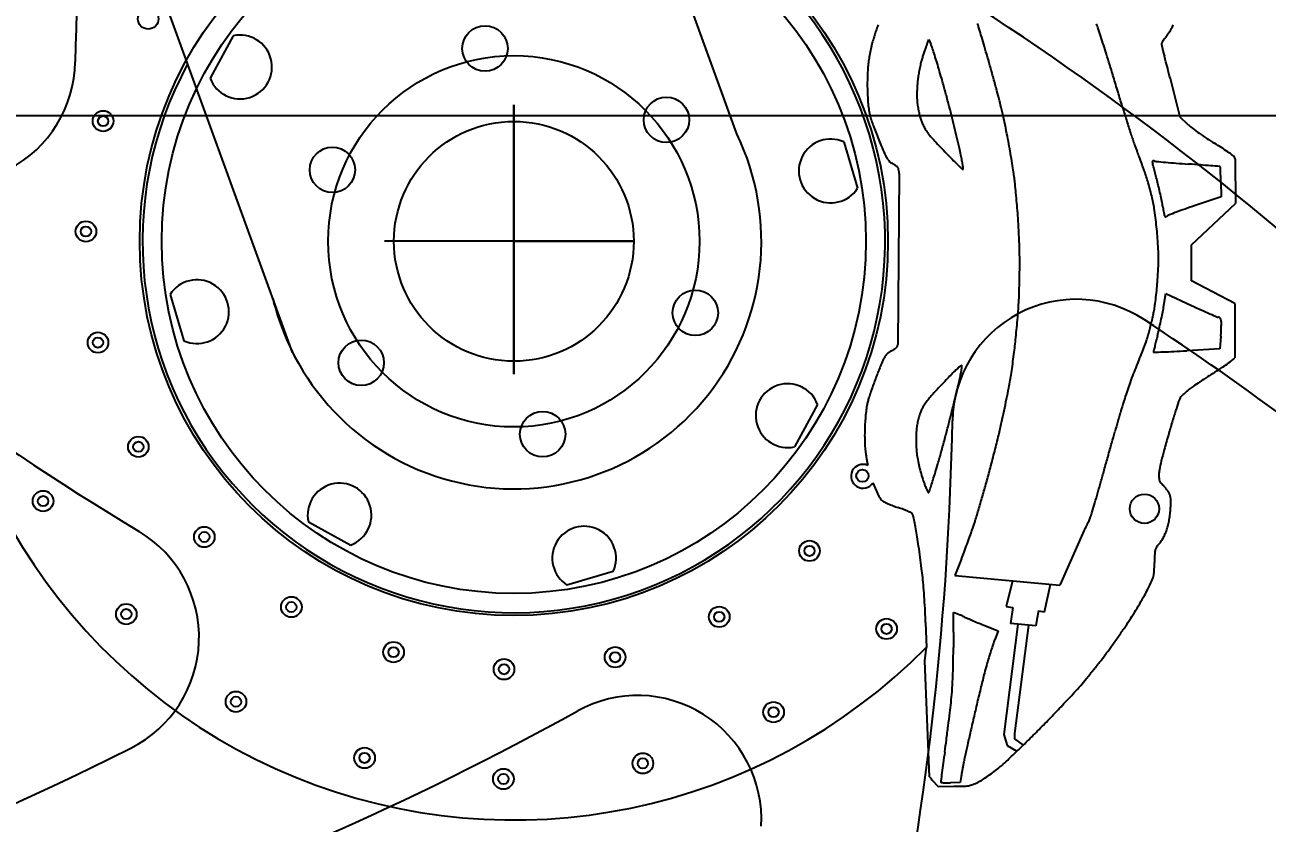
# Model space of a CAD drawing. Header units: metres. Extents: x 26.3 to 44.2, y 14.4 to 19.6.
# Drawn here: x 28.8725 to 29.0549, y 15.1187 to 15.2359 of the extents above; entities that cross this region are included whole.
import ezdxf

# ---------------------------------------------------------------- set-up
doc = ezdxf.new("R2010")
doc.units = ezdxf.units.M
doc.header["$MEASUREMENT"] = 0
for name, color, linetype in [('Brakes', 11, 'Continuous'), ('Nuts and Bolts', 30, 'Continuous'), ('Rims', 10, 'Continuous'), ('Spokes', 50, 'Continuous'), ('Tyres', 190, 'Continuous')]:
    doc.layers.add(name, color=color, linetype=linetype)
doc.layers.add('Dimensions', color=7, linetype='Continuous', plot=False)
doc.styles.get("Standard").update_dxf_attribs({"font": 'arial.ttf'})
doc.dimstyles.new('Annotative', dxfattribs={"dimscale": 0, "dimtxt": 0.18, "dimasz": 0.18, "dimexe": 0.18, "dimexo": 0.0625, "dimgap": 0.09, "dimtad": 0, "dimtih": 1, "dimtoh": 1, "dimdec": 4, "dimzin": 0, "dimdsep": 46, "dimtxsty": 'Standard', "dimcen": 0.09, "dimadec": 0, "dimazin": 0, "dimtfac": 1, "dimtdec": 4, "dimtofl": 0, "dimtmove": 0, "dimatfit": 3, "dimfxl": 1, "dimtolj": 1, "dimtzin": 0, "dimarcsym": 0})

# ---------------------------------------------------------------- blocks, each defined once
blk = doc.blocks.new('*D65')
at = {"layer": 'Defpoints', "color": 0, "transparency": 16777216}
for p in [(28.43365521267326, 15.52255587762719), (28.43365521267325, 15.22255504397306), (29.54945632084941, 15.22255504397306)]:
    blk.add_point(p, dxfattribs=at)
at = {"layer": 'Dimensions', "color": 0, "lineweight": -2, "transparency": 16777216}
for p, q in [((28.44928021267326, 15.52255587762719), (29.59445632084941, 15.52255587762719)), ((29.54945632084941, 15.47755587762719), (29.54945632084941, 15.418046593133)), ((29.54945632084941, 15.26755504397306), (29.54945632084941, 15.32706432846725)), ((28.44928021267325, 15.22255504397306), (29.59445632084941, 15.22255504397306))]:
    blk.add_line(p, q, dxfattribs=at)
at = {"layer": 'Dimensions', "color": 0, "transparency": 16777216}
for points in [[(29.54195632084941, 15.47755587762719), (29.55695632084941, 15.47755587762719), (29.54945632084941, 15.52255587762719)], [(29.54195632084941, 15.26755504397306), (29.55695632084941, 15.26755504397306), (29.54945632084941, 15.22255504397306)]]:
    blk.add_solid(points, dxfattribs=at)
at = {"layer": 'Dimensions', "color": 0, "transparency": 16777216, "insert": (29.54945632084941, 15.37255546080011), "char_height": 0.045, "attachment_point": 5}
blk.add_mtext('\\A1;0.3000', dxfattribs=at)
blk = doc.blocks.new('*D68')
at = {"layer": 'Defpoints', "color": 0, "transparency": 16777216}
for p in [(28.94188186976615, 15.28646947260939), (28.94188186976615, 15.11653635576393), (29.44294673501645, 15.11653635576393)]:
    blk.add_point(p, dxfattribs=at)
at = {"layer": 'Dimensions', "color": 0, "lineweight": -2, "transparency": 16777216}
for p, q in [((28.95750686976615, 15.28646947260939), (29.48794673501645, 15.28646947260939)), ((29.44294673501645, 15.24146947260939), (29.44294673501645, 15.16153635576393)), ((28.95750686976615, 15.11653635576393), (29.48794673501645, 15.11653635576393)), ((29.44294673501645, 15.11653635576393), (29.44294673501645, 15.07153635576393)), ((29.44294673501645, 15.07153635576393), (29.39794673501645, 15.07153635576393))]:
    blk.add_line(p, q, dxfattribs=at)
at = {"layer": 'Dimensions', "color": 0, "transparency": 16777216}
for points in [[(29.43544673501645, 15.24146947260939), (29.45044673501645, 15.24146947260939), (29.44294673501645, 15.28646947260939)], [(29.43544673501645, 15.16153635576393), (29.45044673501645, 15.16153635576393), (29.44294673501645, 15.11653635576393)]]:
    blk.add_solid(points, dxfattribs=at)
at = {"layer": 'Dimensions', "color": 0, "transparency": 16777216, "insert": (29.2819934608009, 15.07153635576392), "char_height": 0.045, "attachment_point": 5}
blk.add_mtext('\\A1;0.1699', dxfattribs=at)

msp = doc.modelspace()

# ---------------------------------------------------------------- linework, layer by layer
at = {"layer": 'Brakes'}
for p, q in [((28.97704545968496, 15.21986831798415), (28.95890698974487, 15.269703354568)), ((28.91182209389881, 15.18776583719923), (28.89343527502156, 15.23828320688008)), ((29.00494841627508, 15.23295102741739), (29.00526131508308, 15.23369990221939)), ((29.00526131508308, 15.23369990221939), (29.00554873755008, 15.23301972317339)), ((29.04216061367308, 15.22231672600439), (29.04120003923508, 15.22605071620439)), ((28.94430159991362, 15.20408562446622), (28.94430159991362, 15.22411161457001)), ((29.04332233668108, 15.22121158430738), (29.04216061367308, 15.22231672600439)), ((29.04811663235508, 15.21281422735939), (29.04816227233608, 15.21062292055239)), ((29.04816227233608, 15.21062292055239), (29.04434308378808, 15.20934358173139)), ((28.94430159991362, 15.20408562446622), (28.96198089169258, 15.20408562446622)), ((29.03972037418608, 15.19442715736139), (29.04006366015708, 15.19640951031839)), ((29.04006366015708, 15.19640951031839), (29.04379847502208, 15.19467281461139)), ((28.91182209389881, 15.18776583719924), (28.90907938266932, 15.19510513562646)), ((29.04811547782408, 15.19018475770439), (29.04796574653608, 15.18831776260439)), ((29.04796574653608, 15.18831776260439), (29.04310142635008, 15.18802297390439)), ((28.99702914466494, 15.16863823831688), (28.99790091513608, 15.16663301058939)), ((29.00477076485008, 15.14811621962539), (29.00488418997108, 15.14446847776939)), ((29.01330755522708, 15.14773168414339), (29.01539968619508, 15.14688684388839)), ((29.01539968619508, 15.14688684388839), (29.01491113374208, 15.14559141364639)), ((29.00569725390908, 15.12503827391339), (29.00660158851708, 15.12405746614539)), ((29.00998214123608, 15.12552776950439), (29.00982853053808, 15.12464340340439)), ((29.00660158851708, 15.12405746614539), (29.00890850638808, 15.12406367087839)), ((29.00982853053808, 15.12464340340439), (29.00840932388708, 15.12458566291639))]:
    msp.add_line(p, q, dxfattribs=at)
at = {"layer": 'Brakes', "linetype": 'ByBlock'}
for p, q in [((28.90310072225495, 15.23425911096539), (28.89971095956965, 15.22803465952532)), ((28.99276646917146, 15.21868144353773), (28.99477089681251, 15.2118831675339)), ((29.05023184000508, 15.21622166880339), (29.05026156093907, 15.20965432175777)), ((29.00090026123208, 15.21402476356639), (29.00068800175308, 15.18893326933039)), ((29.04383124693047, 15.2035693560206), (29.05026156093907, 15.20965432175777)), ((29.04383124693047, 15.19829310007239), (29.04383124693047, 15.2035693560206)), ((29.05018632314308, 15.19493337622939), (29.04383124693047, 15.19829310007239)), ((28.89383230301474, 15.19628808139854), (28.89583673065579, 15.1894898053947)), ((29.05018632314308, 15.19493337622939), (29.05018632314308, 15.18696624840641)), ((28.98889224025761, 15.18013658940713), (28.9855024775723, 15.17391213796705)), ((28.91412811341446, 15.16288474680755), (28.92035256485453, 15.15949498412224)), ((29.02805243766208, 15.16165581815638), (29.02446669345314, 15.15358221379441)), ((29.00952289183827, 15.15622349024962), (29.00903709320586, 15.15502119544819)), ((29.01002320026108, 15.15746169508539), (29.00952289183827, 15.15622349024962)), ((28.95889741898515, 15.15562075520838), (28.9520991429813, 15.15361632756733)), ((29.00903709320586, 15.15502119544819), (29.02446669345314, 15.15358221379441)), ((29.01751401628709, 15.15421986446821), (29.01659408785974, 15.15044950106092)), ((29.02220464776619, 15.14966715946552), (29.02308760148885, 15.15371082944249)), ((29.01659408785974, 15.15044950106092), (29.01758494928146, 15.15031876475314)), ((29.00886114971008, 15.14671700471239), (29.00886114971008, 15.14961113498307)), ((29.00985829746008, 15.14921777925639), (29.00886114971008, 15.14961113498307)), ((29.01758494928146, 15.15031876475314), (29.01724291864922, 15.14799494882245)), ((29.02133112614084, 15.14981460865352), (29.02111865451762, 15.14856857528224)), ((29.02133112614084, 15.14981460865352), (29.02220464776619, 15.14966715946552)), ((29.01833208715834, 15.14788289781265), (29.01623368062921, 15.13165702441754)), ((29.02095570895335, 15.14761298597718), (29.01724291864922, 15.14799494882245)), ((29.01989291873078, 15.14772232325294), (29.01782650812299, 15.13180170256889)), ((29.02111865451762, 15.14856857528224), (29.02095570895335, 15.14761298597718)), ((29.00463180763608, 15.14247659818938), (29.00488289056572, 15.14451026653083)), ((29.00533063340308, 15.12545287366139), (29.00463180763608, 15.14247659818938)), ((29.01623368062921, 15.13165702441754), (29.0167221205492, 15.13004092387463)), ((29.01782650812299, 15.13180170256889), (29.01782650812299, 15.13101468811824)), ((29.01782650812299, 15.13101468811824), (29.01910115031547, 15.13010684769294)), ((29.0167221205492, 15.13004092387463), (29.01817057685608, 15.12920654431739)), ((29.01817057685608, 15.12920654431739), (29.01817057686377, 15.12920654432478))]:
    msp.add_line(p, q, dxfattribs=at)
for centre, radius in [((28.94430159991362, 15.20408562446622), 0.0549412533544073), ((28.94430159991362, 15.20408562446622), 0.05170301099999999), ((28.89060863362189, 15.23675475892876), 0.001512029355742489), ((28.94006677145799, 15.23240767941789), 0.003335714246572072), ((28.96671180476133, 15.2219141209653), 0.003335714246572072), ((28.88398278289645, 15.22174482290175), 0.00151202935574249), ((28.88398278289645, 15.22174482290175), 0.0007518716406317431), ((28.94430159991362, 15.20408562446622), 0.01760720159974861), ((28.91765656661028, 15.2145791829188), 0.003335714246572073), ((28.88146755986917, 15.20553144168456), 0.00151202935574249), ((28.88146755986917, 15.20553144168456), 0.0007518716406317434), ((28.97094663321697, 15.19359206601364), 0.003335714246572072), ((28.88323437283276, 15.18921953041326), 0.001512029355742491), ((28.88323437283276, 15.18921953041326), 0.0007518716406317435), ((28.92189139506592, 15.18625712796713), 0.003335714246572073), ((28.94853642836927, 15.17576356951455), 0.003335714246572073), ((28.88916281640355, 15.1739207188843), 0.001512029355742491), ((28.88916281640355, 15.1739207188843), 0.0007518716406317436), ((28.99547864952918, 15.16966478477753), 0.0009033639910914762), ((28.87516755357979, 15.16594587031212), 0.00151202935574249), ((29.03690429982506, 15.1648219415998), 0.002149953502466872), ((28.87516755357979, 15.16594587031212), 0.0007518716406317434), ((28.89884887694939, 15.16067759582088), 0.001512029355742491), ((28.89884887694939, 15.16067759582088), 0.0007518716406317436), ((28.98770962855897, 15.15863290150199), 0.001512029355742494), ((28.98770962855897, 15.15863290150199), 0.0007518716406317451), ((28.88739453383452, 15.14935224306426), 0.001512029355742491), ((28.91163246545108, 15.15039265817448), 0.001512029355742492), ((28.91163246545108, 15.15039265817448), 0.000751871640631744), ((28.97446650549554, 15.14894684095614), 0.001512029355742494), ((28.88739453383452, 15.14935224306426), 0.0007518716406317435), ((28.97446650549554, 15.14894684095614), 0.0007518716406317451), ((28.99903498131558, 15.14717855838711), 0.001512029355742494), ((28.99903498131558, 15.14717855838711), 0.0007518716406317449), ((28.9266424014781, 15.14376680744904), 0.001512029355742492), ((28.9266424014781, 15.14376680744904), 0.0007518716406317443), ((28.95916769396658, 15.14301839738535), 0.001512029355742494), ((28.95916769396658, 15.14301839738535), 0.0007518716406317449), ((28.94285578269528, 15.14125158442176), 0.001512029355742493), ((28.94285578269528, 15.14125158442176), 0.0007518716406317447), ((28.90349963659916, 15.13648860530776), 0.001512029355742491), ((28.90349963659916, 15.13648860530776), 0.0007518716406317436), ((28.98244135406772, 15.13495157813238), 0.001512029355742493), ((28.98244135406772, 15.13495157813238), 0.0007518716406317448), ((28.92238532573526, 15.12823159269755), 0.001512029355742492), ((28.92238532573526, 15.12823159269755), 0.000751871640631744), ((28.96324856560319, 15.12743596888589), 0.001512029355742493), ((28.96324856560319, 15.12743596888589), 0.0007518716406317445), ((28.94276457273825, 15.12514390699766), 0.001512029355742492), ((28.94276457273825, 15.12514390699766), 0.0007518716406317445)]:
    msp.add_circle(centre, radius, dxfattribs=at)
for centre, radius, start, end in [((28.94430159991362, 15.20408562446622), 0.0849665584227265, 44.83851932975984, 315.4796601216781), ((28.90409777868957, 15.2296808877488), 0.004685536186470468, 200.5694533627398, 102.2861688604447), ((28.99082857876414, 15.21441543484999), 0.004685536186470469, 65.56945336277194, 327.2861688604955), ((28.89777462106311, 15.19375581408245), 0.004685536186470467, 245.569453362772, 147.2861688604958), ((28.98450542113768, 15.17849036118364), 0.004685536186470468, 20.56945336274009, 282.2861688604448), ((28.91870633663105, 15.16388180324216), 0.004685536186470468, 290.56945336274, 192.2861688604446), ((28.9546314102974, 15.15755864561571), 0.004685536186470466, 335.5694533627719, 237.2861688604958)]:
    msp.add_arc(centre, radius, start, end, dxfattribs=at)
at = {"layer": 'Brakes'}
for centre, radius, start, end in [((29.01476712130917, 15.22867198331839), 0.01839881612625411, 161.6339448084375, 163.8954504128609), ((29.02026210592089, 15.22684762793217), 0.0241887322273319, 159.7917378829433, 161.6338721134583), ((29.01822954784431, 15.22759591251408), 0.02202280929768947, 157.92742846334, 159.7920211706226), ((28.9965912407598, 15.2307746951286), 0.016668986572782, 16.75280388284927, 18.53512505989127), ((28.66141265162786, 15.12987913421727), 0.3667041288429324, 16.56401193304182, 16.75285877953526), ((28.67370154616209, 15.13353445492774), 0.353883118808132, 16.33089471100458, 16.5639738617926), ((29.00722649658137, 15.22756151038824), 0.02416036749408677, 18.72053952826266, 20.52417343086034), ((28.89310606476132, 15.18888855618044), 0.144655472564549, 18.24029520652722, 18.72043313626986), ((29.03646181090157, 15.23752558036301), 0.004936555896503944, 319.123880283661, 324.9990772686655), ((29.03592423311655, 15.23790198376647), 0.005592809960642748, 324.9992913952867, 330.3495158890495), ((29.03654251900274, 15.23755004299022), 0.004881374969347245, 330.3493583759584, 335.909624723205), ((29.03963938941234, 15.23616537373082), 0.001489043132432324, 335.909499995898, 349.3745365571556), ((29.031043003731, 15.22493204163841), 0.03509577358318795, 166.6754631767361, 168.2274675276226), ((29.01255245590639, 15.22931142230422), 0.01609368596452938, 163.8955125019448, 166.6755965389755), ((29.03617453382445, 15.22101939890893), 0.03343422799603077, 159.7760394002595, 160.7285189551646), ((29.0136043471018, 15.2293343214066), 0.009381135370814343, 157.3233733282709, 159.7759974252002), ((29.00025056093741, 15.23078091214586), 0.005751778006500509, 18.42576497908661, 22.90709881780811), ((28.91165096775524, 15.20126342648865), 0.0991389820098869, 17.86292883976555, 18.42580144597995), ((28.55839484773106, 15.09974901701637), 0.4740375632449485, 16.14364024292827, 16.33088280875939), ((28.876399311353, 15.18338208660063), 0.1622462888173558, 17.7536940639881, 18.24047827474961), ((28.88232371425086, 15.18527901600682), 0.156025606309769, 17.25243921807304, 17.75366189821154), ((29.03981027726407, 15.23306060850713), 0.0003934030279880151, 152.3282066590683, 179.9997394088279), ((29.04044702246982, 15.23306060952663), 0.001030148233740908, 179.999957187275, 191.5455929421305), ((29.06013243379805, 15.23708193544265), 0.02112209889276262, 191.5455080618687, 192.8300659868333), ((29.04357258876755, 15.23108774913687), 0.004641598167566305, 147.7909116251127, 152.3286026854172), ((29.04414851009238, 15.23072490511771), 0.005322289840555934, 143.0212529906032, 147.7905526495043), ((29.04546253373261, 15.22973552863909), 0.006967137536369023, 139.1242226758817, 143.0215642404387), ((29.0150271959032, 15.22780636122413), 0.01882428882852665, 169.7749599596743, 172.2695196817851), ((29.03156565831202, 15.22482305223717), 0.03562967104238478, 168.2273689159854, 169.7747898140501), ((29.01342548077623, 15.22811514921239), 0.009604608351723908, 162.8358936950254, 166.5600207285621), ((29.03061906365332, 15.22280452012907), 0.02759966526763276, 161.670713862748, 162.8356416192477), ((29.03918205665151, 15.21996786400216), 0.03662027871995046, 160.7285253378029, 161.670921007825), ((28.91058792992239, 15.20092063891114), 0.1002559210069915, 17.2018435067875, 17.8630349679396), ((28.80264489477153, 15.1704495613125), 0.2197608390978661, 15.69586441579582, 16.14368765858393), ((28.72215645065143, 15.13553856590648), 0.3237386490496792, 16.9682043955712, 17.25239131638829), ((29.05986379319619, 15.23702084692023), 0.02084660012299222, 192.8303162511217, 194.3839248101494), ((29.06673157040788, 15.23878204402083), 0.02793660569777257, 194.383736786915, 195.6311681795529), ((28.97390308985168, 15.2128093328837), 0.06845690303693874, 14.93544397251056, 15.6312417811887), ((29.02663539501261, 15.22731060924382), 0.03042866354198042, 176.0143015446216, 178.1147060134647), ((29.010289076272, 15.22844952196274), 0.01404271655839856, 172.2694185007532, 176.0141665386573), ((29.03158129799328, 15.22382735355748), 0.02826055933669259, 168.2999927394386, 170.0220422799715), ((29.02998138681002, 15.22415871417677), 0.02662669408731738, 166.559911945197, 168.3000659189662), ((28.88326020907595, 15.19246056251646), 0.1288632141195357, 16.65399927171934, 17.20174588078728), ((28.9239787823015, 15.20464111981352), 0.08636182377063166, 15.68591945079698, 16.65398318399566), ((28.66238124853018, 15.13103469518438), 0.3654571744280741, 15.38982319920781, 15.69578248002204), ((28.03232099775043, 14.92505348979467), 1.044971565204303, 16.84947392701849, 16.96819077156907), ((28.58305296129594, 15.10855451563761), 0.4729725268524174, 14.76821654104656, 14.93529100440929), ((28.52939675682288, 15.0944084955183), 0.5284621489659826, 14.59669229690529, 14.76835042018773), ((29.03067270759527, 15.22717769437118), 0.03446816341858717, 178.1146714528855, 180.1153892477577), ((29.02935885517753, 15.22717502588044), 0.03315430829114203, 180.1153503807584, 182.1751927794561), ((29.02665726180631, 15.22549706668573), 0.02316767428777397, 175.7798678414246, 177.9863747239105), ((29.01669898955367, 15.2262318652774), 0.01318232926478863, 172.4140573585342, 175.7798278193889), ((29.02169768830832, 15.22556619603901), 0.01822515632635586, 170.022090913965, 172.4142174270345), ((28.78405013392266, 15.16534605481366), 0.2317032451565187, 15.22251133077171, 15.68591896387227), ((28.6775734681499, 15.13521650367183), 0.3496999202512245, 15.08155992290999, 15.38981103082283), ((27.94937172087431, 14.89993120918936), 1.131641695682072, 16.73214394374097, 16.84948568990093), ((28.52301932270679, 15.09274762428732), 0.5350523051968089, 14.42664542026542, 14.59669926247734), ((29.04307449000819, 15.22769613310811), 0.04687983893786051, 182.1753793672417, 183.8676367555611), ((29.02594853347577, 15.22552197979657), 0.0224585082214786, 177.9863620406079, 180.2068477892383), ((29.01307256894472, 15.2254754889467), 0.009582459759163777, 180.2068109394064, 184.4031431878748), ((28.77221459883949, 15.16212546235026), 0.2439691371550029, 14.76298955474495, 15.2225010905422), ((28.88366541233426, 15.19075353124038), 0.1362561316589659, 14.45828883955652, 15.08143620187858), ((28.2668429985499, 14.99537197838293), 0.8001346028881378, 16.57992176783011, 16.7320993359568), ((29.00975706656851, 15.22544367915182), 0.01348636272642697, 183.8676120962612, 188.1461929597092), ((29.00547286183152, 15.22483039731296), 0.009158485089355758, 188.1460391476905, 193.5255830085666), ((29.01318394073009, 15.22548403911589), 0.009694159263755052, 184.4029925148323, 188.3752548697276), ((29.02036026976286, 15.22654062761667), 0.01694785333266847, 188.375412567596, 190.9898201670945), ((28.86122875627757, 15.18558242164228), 0.1519161678187243, 14.10779076935166, 14.76302351856466), ((28.9592728653035, 15.2102482769806), 0.05817583929291995, 13.03160303414635, 14.45824951642641), ((29.17499840917868, 15.26575847933897), 0.147417564411175, 196.5799617907486, 197.363535818297), ((29.00713728967268, 15.22523079004209), 0.01087039465935496, 193.5256489059608, 198.2564623384557), ((29.01730026344307, 15.22858330545252), 0.02157204852381277, 198.2564580224092, 200.2839881710276), ((29.01984071516158, 15.22643969057459), 0.01641858471613183, 190.9896774779028, 193.6215007126503), ((29.01071396306929, 15.22422806139748), 0.007027689797604555, 193.6214230594047, 198.5833788482541), ((29.0096315475808, 15.22386413945572), 0.005885734251442356, 198.5833934719367, 204.2405462273266), ((28.80480147860684, 15.17140090602725), 0.2100982359363445, 13.65372831857968, 14.10773948147703), ((28.8909492560685, 15.19443477369083), 0.1283055937855053, 12.24186539834708, 13.03162729704669), ((28.8889038593084, 15.19399106104488), 0.1303985650734165, 11.45435990110117, 12.24182999572971), ((29.16742559201861, 15.26339066130873), 0.139483201049202, 197.3635621901267, 198.1803673643715), ((28.94430159991362, 15.20408562446622), 0.03634905456, 193.3221120339225, 25.73428411774826), ((29.06632554039184, 15.24670274764086), 0.07383859580905042, 200.283999261063, 201.0950749296426), ((29.07253258474172, 15.24909725752078), 0.08049149571255007, 201.0950907161454, 201.897457534119), ((29.01347947394147, 15.2255967639893), 0.01010574906791553, 204.24066917792, 208.0145156412594), ((29.01318178088705, 15.22543833916999), 0.009768525734477698, 208.0142988856687, 211.8181601326857), ((29.00848174945256, 15.22252214076465), 0.004237295435135166, 211.8182444214485, 218.919501712196), ((29.01406221548488, 15.22702816837134), 0.01140987418548632, 218.9195884610263, 222.0770736731768), ((28.76828099796933, 15.16252898423089), 0.2476808981918101, 13.25252541102443, 13.65382464060635), ((28.94898623486544, 15.20616505127209), 0.06909523816028511, 10.18773819480196, 11.45442039034665), ((29.15401021777102, 15.25898519077408), 0.1253629872831391, 198.1804485306024, 198.966085181849), ((29.04850119590956, 15.22665561538691), 0.007513857684521751, 226.429937891742, 232.7004271626552), ((29.06486108265371, 15.24813131657489), 0.0345111100594672, 232.7003748287206, 234.7233216728938), ((29.06728870787639, 15.25156295763356), 0.03871462342059524, 234.7233405469336, 236.7341416265813), ((29.05274092172637, 15.24114217613966), 0.05916092505251723, 201.8975437885826, 202.9082347872633), ((29.03916386194282, 15.23540453649154), 0.04442128255119991, 202.9080383085383, 204.5310860164887), ((29.07144728128596, 15.27883740835084), 0.08872250655712696, 222.0768570942357, 222.7733424458564), ((29.07879299154292, 15.28563370073014), 0.09872995624185336, 222.7735280438946, 223.4972859247573), ((28.79299735380027, 15.16835006438837), 0.2222883162088463, 12.84962163487853, 13.25252514130588), ((28.87513676839393, 15.19289378918615), 0.1441276984390116, 9.622100252424616, 10.18772303942213), ((29.05063385560312, 15.22345829188869), 0.01605227051903589, 198.9661024835474, 202.5387778687086), ((29.06455068376903, 15.24738905909394), 0.03372280962078643, 236.7339202560247, 238.9640307879774), ((29.02351291431725, 15.17918759441577), 0.04587328516929592, 57.42657164809879, 58.9641381183492), ((29.00535018871329, 15.21997258329153), 0.007252617296174255, 204.5309914859779, 210.7288834532002), ((29.00174090636626, 15.2178270905169), 0.003053800997910814, 210.7289467929043, 220.8975409921295), ((29.08269329120547, 15.28933464151708), 0.1041066931858625, 223.4973041799215, 224.1928728075338), ((29.06863125245626, 15.2756634080456), 0.0844943613915581, 224.1929207895894, 224.9948292471499), ((28.96135227867058, 15.20675284397594), 0.04960897694649888, 11.6229133571291, 12.84948969367396), ((28.9647992977385, 15.20746164050407), 0.04608983885221362, 10.62898085820212, 11.62317098802905), ((28.85618384502619, 15.18968057482522), 0.1633510709503725, 9.107142951837591, 9.6221165514688), ((29.00711214306076, 15.20539638233213), 0.03106855332196119, 20.97939298743773, 22.53896003265478), ((28.96523357573298, 15.18933811802777), 0.07592033426642023, 20.1792246453306, 20.97929966027376), ((29.03176645993584, 15.19210659866052), 0.03054286815116599, 55.34096324310279, 57.42647205164317), ((29.02895716036315, 15.18804326038812), 0.03548279547907384, 53.84601425301637, 55.34095452938418), ((29.04937516174982, 15.21598798238542), 0.0008735153921882801, 32.28915536706911, 53.84603380554523), ((29.04893525678495, 15.21570999700332), 0.001393892419703014, 21.53572388651002, 32.28934758667334), ((29.00035560543261, 15.21662720880994), 0.001221104954522634, 220.8975247803729, 241.061122015871), ((28.99314724747843, 15.20359009611632), 0.01367610054792087, 59.90741968877268, 61.06134693719646), ((28.99200104731163, 15.20161237990878), 0.01596195623310249, 58.87945789306988, 59.90710810695199), ((28.99286243003971, 15.20303898021064), 0.01429547232482756, 57.84781237871915, 58.87981698399429), ((28.99879518427283, 15.21247756460749), 0.00314717881414711, 54.67404384442586, 57.84711053586353), ((29.00040112690629, 15.21474353559818), 0.0003698282290524184, 11.24179499969934, 54.67456140544733), ((28.98527484189303, 15.21173703398037), 0.01579200545149128, 8.329537681371164, 11.24161083386433), ((29.03903988221132, 15.24607723891727), 0.04264952184539747, 224.9946967703763, 226.3321942630099), ((29.1184344874453, 15.32925290997176), 0.1576351539721921, 226.3323058717338, 226.6453698162913), ((28.98574406912829, 15.2113923918883), 0.02477941288265147, 9.04677816830935, 10.62880410409341), ((28.94619757371875, 15.20509542542996), 0.06482410149071655, 8.528183971760217, 9.047053664476024), ((29.01024779766099, 15.21466707526894), 4.621603228424997e-05, 226.6451256393557, 314.999695404778), ((29.01021915887218, 15.21469571398692), 8.671734574138156e-05, 314.9998707578408, 8.527948946266736), ((28.87325576189127, 15.19241736429741), 0.1460611790465689, 8.592119597038527, 9.10709319668636), ((28.96261371802356, 15.18837522791115), 0.07871153683740455, 19.38445396626607, 20.17925783324002), ((28.99384476514288, 15.19936398058056), 0.04560366784245733, 18.188252998585, 19.3843488321528), ((29.03819458907884, 15.21578850930887), 0.0001424357353725298, 145.8291694878073, 190.8200495484992), ((29.04105723590293, 15.21633566593144), 0.003056904333428917, 190.8207727985422, 195.6734583558509), ((29.03815020824461, 15.21581863932209), 8.879362374514667e-05, 82.981375237096, 145.8301559836954), ((29.02274621530354, 15.21119785407599), 0.01596126030077668, 14.58313007314898, 15.67334594230834), ((29.03800718845539, 15.21465703664466), 0.001259167683742102, 73.90156274422205, 82.98094113944744), ((28.6758332303046, 15.12094360881306), 0.3744224826789184, 14.47255228310624, 14.58301853742045), ((29.03877117735905, 15.21730423934722), 0.001496074808921211, 253.9018820569441, 264.7279958929648), ((28.69304596584453, 15.1253852194895), 0.3566459203296427, 14.33452741678486, 14.47272482019824), ((29.06746426737557, 15.52825013871785), 0.3137630211066445, 264.7278602082328, 264.9740027824974), ((29.05439379619138, 15.37963409573105), 0.1645733249146503, 264.9741070858602, 265.52414551306), ((29.06322277927447, 15.49242529465941), 0.2777095503156085, 265.5241561340241, 265.895890825488), ((29.00549221833258, 14.6878673879972), 0.5289169077428928, 85.70302528400939, 85.89576824078819), ((29.02463374506177, 14.94262040235344), 0.2734457814505068, 85.38722757224478, 85.70304170907646), ((28.83473781435126, 12.58901091105318), 2.634703518767417, 85.35787191752293, 85.38720735643277), ((29.04796217842219, 15.21498601190193), 8.592607753757035e-05, 49.1602056352091, 85.35727310332311), ((29.04797665741337, 15.21500276281619), 6.378484193502299e-05, 2.671919605550302, 49.15998483540644), ((28.81860187741424, 15.20429445616654), 0.2296883861610165, 2.515449985668957, 2.672898763119899), ((28.99773144729284, 15.21216382224921), 0.05038604449354883, 1.698868695593038, 2.515444689694353), ((28.98801037390558, 15.20975615650307), 0.03000406080868128, 6.927031371296691, 8.59224660259319), ((28.97115097071727, 15.20770789353554), 0.04698743082319352, 5.859709128582215, 6.927007193656989), ((28.78454083766635, 15.18855618988643), 0.2345777544274426, 5.5356541074519, 5.859718820376757), ((29.01318016683174, 15.20571678986969), 0.02525137204247327, 15.99356527038022, 18.1881557293592), ((28.99066788762095, 15.19926416556335), 0.04867014817832074, 14.65064475777198, 15.99364245695814), ((28.57122328980177, 15.09425486781714), 0.4823831987854043, 14.2242842113309, 14.33452128264731), ((28.99259885865687, 15.20106937200465), 0.04768018714094734, 13.01599293076839, 14.22423513540094), ((28.95253016722022, 15.21082341351514), 0.09560719458669859, 1.193147399850599, 1.698724538074522), ((28.75672362219901, 15.18586035148624), 0.2625252949457414, 5.211103553219822, 5.535626631561921), ((28.99120072884347, 15.19940357389977), 0.04811937196141516, 13.3045404471241, 14.65051742446793), ((28.97397634725456, 15.19676464926865), 0.06679375741853735, 12.07741116459304, 13.01591078715116), ((28.97904264231551, 15.19784853146108), 0.06161281674826957, 11.1285042009398, 12.07754606807677), ((28.78504067827095, 15.18844288153876), 0.2340907187039612, 4.857488210775579, 5.211117481297177), ((29.01619889281316, 15.20531495462127), 0.02243177526789709, 10.92279210062723, 13.30460649227088), ((29.01852201612607, 15.20576332828628), 0.02006577846580382, 8.093982298066932, 10.922645881337), ((29.02094412761285, 15.20609094590673), 0.01890834548335091, 8.840357368342131, 11.12844559519488), ((29.09224800259988, 15.21718082799912), 0.05325278029077301, 188.8403845168939, 189.8554299097961), ((29.06245372574802, 15.15337032605773), 0.05882217126100249, 109.4613353596486, 110.8171668686354), ((29.07474543326196, 15.11858410053098), 0.09571617565123515, 108.5196707304142, 109.4611496833556), ((28.96481217024584, 15.20372053491502), 0.0536712185953081, 3.138938500445492, 4.857321317672779), ((28.97458317680785, 15.19951457207403), 0.06444672657230936, 6.908236024187262, 8.094018895852772), ((28.96929124003264, 15.19887343460064), 0.06977735993916308, 5.735950886625415, 6.908212312157797), ((29.04104208400494, 15.20828500803192), 0.001279886278213448, 189.8555578706232, 204.7356416985335), ((29.03999152344717, 15.20780101218269), 0.0001231972674580066, 204.7356486294949, 278.2263234117253), ((29.03995885838963, 15.20802698265418), 0.0003515164737540961, 278.225715990335, 312.1443354805115), ((29.0407724675015, 15.20712795037316), 0.0008610093318405389, 111.5711012328712, 132.1446602199858), ((29.07321224155152, 15.12507341856478), 0.08909527212531902, 110.8170624126144, 111.5710721505363), ((28.88968589763609, 15.19960048816369), 0.1289103814126694, 2.246110129606688, 3.139003039806199), ((28.9895318591949, 15.20090646432053), 0.0494348951449299, 4.218185769543297, 5.736043367454652), ((28.8853874402859, 15.19943176122837), 0.1332121489974233, 1.358545238063228, 2.246167016210284), ((28.98613280441314, 15.20065585583559), 0.05284317594542639, 2.476333310868906, 4.218091473934145), ((28.94244949469301, 15.20078503657366), 0.07613404980588208, 0.009116814663422887, 1.35853141992131), ((29.00567112261051, 15.20150082034278), 0.03328659539053912, 0.01387459412586652, 2.476352431921495), ((29.00540372095269, 15.20150074107953), 0.03355399705971229, 357.5626502152776, 0.01389937076521792), ((28.91380532258606, 15.20078042318225), 0.1047782222842996, 359.0594178003212, 0.009147204982870225), ((28.98442400433838, 15.2023937859041), 0.05455271221742414, 355.8593574021866, 357.5626149764464), ((28.87219621940628, 15.20146334249101), 0.1463929293741865, 358.3203861096768, 359.0594991029146), ((28.97942564665656, 15.20275560714833), 0.05956414855119579, 354.6234130928011, 355.8593856659888), ((28.8836260893132, 15.20112811399243), 0.1349581445388501, 357.5730515610747, 358.3204150597691), ((28.97222622167123, 15.20343316413406), 0.06679538659097255, 353.4892129755312, 354.6234309667371), ((28.97735327280836, 15.19715569175005), 0.04114681758741904, 355.7624417065746, 357.5729506752944), ((29.02650149511099, 15.19629157096061), 0.01205105421286569, 348.6444054196531, 352.3547850831923), ((28.97938314518147, 15.20261637848231), 0.05959200593101781, 352.3547584223642, 353.4892055911607), ((29.00638074975971, 15.20020067792937), 0.03383584041575358, 348.5924158167529, 350.1753584411817), ((29.11108320579415, 15.33937050261617), 0.1595764892112859, 245.0614727684664, 245.6344293699804), ((28.8089439838796, 15.21100740789872), 0.21012768518548, 354.654956716705, 355.0567143109885), ((28.91976124408945, 15.20142274766364), 0.0988967053631793, 355.0566733024298, 355.7625550739994), ((28.95826768508618, 15.21121839481912), 0.08190218481784367, 346.6658709278343, 347.3064360748355), ((29.008384609125, 15.19992999779427), 0.03052968261577649, 347.3063918379407, 348.6443476811272), ((28.95960514112109, 15.20967271391266), 0.08156108873463341, 346.9213595187821, 347.7546656637471), ((28.96182282508392, 15.20919121101527), 0.07929173482539154, 347.7547967312839, 348.59245729772), ((29.08250493632742, 15.27626968940893), 0.09030578751798636, 245.6345326381409, 246.5120705085191), ((29.13302607544396, 15.39252772891142), 0.2170666539026341, 246.5121129218298, 246.8263227798734), ((29.04779490466937, 15.19341591683164), 0.0004797979272518488, 246.8260533665972, 269.9998990589044), ((29.04779490321301, 15.19274217789661), 0.0001939410077751635, 56.22671939107799, 89.99981947107018), ((29.04762381502361, 15.19248634130867), 0.0005017128847680591, 39.61233570829031, 56.22736087107877), ((29.04748218447106, 15.19236913779331), 0.0006855494353596582, 25.38777297232557, 39.61138034906563), ((29.04733405473873, 15.19229882865318), 0.0008495183126195698, 13.2775283506255, 25.38842533177528), ((29.04696222737402, 15.19221108196236), 0.001231558979155162, 0.5110108742709408, 13.27772728771338), ((28.80712236858201, 15.2111780895016), 0.211957279249768, 354.2538191250939, 354.6548891722381), ((29.02245991622657, 15.19457886618741), 0.01558712321850627, 341.8464132023423, 345.1262580595869), ((28.98555402918653, 15.20438076848046), 0.05377248411467875, 345.1261408069818, 346.0309510562025), ((28.95399320923904, 15.21223133671729), 0.08629504209124175, 346.0311581858632, 346.6659937990522), ((28.99461775271749, 15.20153894833547), 0.04561611532779081, 345.6336189137297, 346.9211561254837), ((29.02072163798034, 15.19238169727925), 0.02748179406225822, 355.4147890252248, 356.9761894504348), ((29.02701017660971, 15.19204957362222), 0.02118449113075416, 356.9760131768923, 358.873835197213), ((29.0275808926481, 15.19203830330067), 0.02061366382418147, 358.8739777335705, 0.5107757329983381), ((28.99974417499811, 15.18907929478699), 0.0009550562168626735, 329.3354975043077, 351.2051368067455), ((28.93926099328821, 15.19754234886713), 0.07911543992286982, 352.7022638731866, 353.5908023699977), ((28.91033484489218, 15.20079186379219), 0.1082235385938697, 353.5906837167532, 354.2539378088809), ((29.00378655658628, 15.20070162715244), 0.03523865145653898, 340.0638164983638, 341.8463668446483), ((29.12941632497477, 15.16661335434525), 0.0936319121236497, 165.9410285651226, 166.412457574026), ((29.19942666757091, 15.14908124097338), 0.1658040886857663, 165.6336883151241, 165.9410226920904), ((29.00180719719202, 15.18519361008934), 0.00359880007104649, 147.0475862072393, 154.8237633183219), ((29.00073763906416, 15.18588693883922), 0.002324178815881785, 136.2573902385443, 147.0478309651068), ((29.00075365310111, 15.18587161531158), 0.002346343198916855, 125.5253086674103, 136.2574364550051), ((29.00155919628039, 15.18474330826669), 0.003732696905949662, 117.9457252831505, 125.5250260408336), ((28.99666341879992, 15.19397194770824), 0.006714141040572957, 297.9459570682007, 303.1314859516274), ((28.99992778487999, 15.18897043070247), 0.0007415990136149323, 303.1314700072482, 329.3353856754703), ((28.88450534690689, 15.20455462629308), 0.1343182735940347, 352.1045064267461, 352.7022146435209), ((29.01817913007616, 15.19494400387196), 0.01973756245282409, 335.5032281564826, 338.2890409266276), ((29.00302669937025, 15.20097724571391), 0.03604695126481729, 338.2890411476636, 340.0637997371497), ((29.03867332416711, 15.18786130543366), 0.0004359124992505706, 166.5685964597051, 179.8694116141053), ((29.03828883206171, 15.18786218261093), 5.141939327179992e-05, 179.8703502685053, 271.7219813518858), ((29.27614374208946, 15.13115041429055), 0.2445840735868683, 166.4125464362546, 166.5686201155631), ((29.02443769542749, 15.64886286947169), 0.4612601435867205, 271.720980169481, 271.8919507439383), ((29.03665171259691, 15.27910706815443), 0.09130266653945796, 271.89197810557, 272.8781469759458), ((29.0321260128765, 15.36913000408392), 0.1814392903462902, 272.8780704520827, 273.4679864951061), ((29.03803631887922, 15.20129032171124), 0.01878301572308558, 306.7074653116861, 310.3053664018536), ((29.07131929242109, 15.15595297076217), 0.07901861336316514, 158.0430759666986, 158.7205392903768), ((29.06334914629937, 15.15916646672204), 0.07042502357837217, 157.3761642466647, 158.0433144188514), ((29.00892933856816, 15.18184582152376), 0.01146852599138904, 154.8238966860139, 157.3762035520666), ((29.02784542081798, 15.16555956056524), 0.02706854041099522, 133.8355600989454, 135.7645488508033), ((29.01535352550017, 15.17856981992081), 0.009032069106155059, 129.4628385646113, 133.8355801365717), ((29.01355980282902, 15.18074867860589), 0.006209859654273309, 125.0175982265203, 129.4629639610429), ((28.96956323905509, 15.19223022964934), 0.04107396796882849, 349.7825940621974, 350.7169684574505), ((29.0100327666152, 15.18578251800766), 6.33546655537777e-05, 12.00915810646247, 125.0181597399979), ((29.00958848581068, 15.18568801340377), 0.0005175754856546825, 350.7171544494689, 12.00867944198246), ((28.88971782755568, 15.2038319275666), 0.1290559311562968, 351.5023668598315, 352.1044295259196), ((29.09773843719615, 15.16050186058889), 0.06697405658068857, 157.779134381401, 158.8860802338178), ((29.05934867898061, 15.17618469008556), 0.02550449332204069, 155.5030836931522, 157.7790264190641), ((29.02292082302823, 15.22361544933558), 0.04574717321356263, 302.1331922772628, 303.7951991138461), ((29.03634571018891, 15.20355789255223), 0.02161144908123945, 303.7952940287551, 306.7073671811021), ((29.05238094627952, 15.16309574486839), 0.05877790847498945, 159.4129350576789, 160.3301209995291), ((29.06921539681704, 15.15677244475153), 0.07676075722783503, 158.7205866527105, 159.4129467460005), ((29.12557210052477, 15.07118942078476), 0.1629237570747497, 136.3116824262083, 136.703126811255), ((29.08312086068366, 15.11174023788481), 0.1042170578699452, 135.7646583701114, 136.3117174339433), ((28.92339815171779, 15.2029919791516), 0.08846702046442723, 346.3694481402947, 347.1278123099342), ((28.96393246770786, 15.19372905947128), 0.04688778942552763, 347.1278454758838, 348.2249366819895), ((28.98108551903321, 15.19015333535174), 0.02936600376468716, 348.2250428532368, 349.7827765183241), ((28.96784086540243, 15.19212579269289), 0.05006038367808294, 348.9885900129801, 350.3095868760794), ((28.96625929446122, 15.1923958877181), 0.05166485180307884, 350.3095600825444, 351.5024474395037), ((29.07543057335695, 15.16855985615961), 0.04325616031417489, 159.9835946743319, 161.5633288878625), ((29.10087724916264, 15.15928977297888), 0.07033877008017628, 158.8860462758468, 159.9835958376449), ((29.09598926370573, 15.10684416062511), 0.09199725373563154, 123.6297155247344, 124.356681937091), ((29.10222893178574, 15.09746330351477), 0.1032637499910351, 122.89405236306, 123.6297276451422), ((29.09976347438077, 15.10127539308673), 0.09872387035524782, 122.133231846406, 122.8941170028034), ((29.05396811332107, 15.16241959049124), 0.0604993154694494, 161.1559349469293, 161.9835115892239), ((29.06070146661084, 15.16012157853807), 0.06761401191144836, 160.330182624512, 161.1559258256227), ((29.01388306589232, 15.1741751484215), 0.01099716651176275, 137.9461803444704, 141.7786815306308), ((29.04675502187541, 15.1445212203934), 0.05526816082687021, 137.098262394404, 137.9462360617202), ((29.11893085795374, 15.07744706236614), 0.1537988361958592, 136.7031093036189, 137.098220607626), ((28.633220362583, 15.2733567695607), 0.3870542824774564, 346.1160312620214, 346.3695076872652), ((28.82068369318051, 15.22076063770177), 0.1999776531470649, 348.5167097282042, 348.9885971013315), ((29.09475638548764, 15.16211713384108), 0.06362760320299898, 161.5632097506754, 162.7308876332527), ((29.04778378453737, 15.17641994070626), 0.007329442413268833, 134.8874883380925, 138.8109491725923), ((29.04856232489682, 15.1756382382648), 0.008432702941931167, 130.9944862874829, 134.8870163966143), ((29.04847077346389, 15.17574363634913), 0.008293094849436631, 127.0531960506891, 130.9947570215137), ((29.05289604659856, 15.16988235001281), 0.01563732522650596, 124.3565737376947, 127.0530178784813), ((29.02311513655577, 15.17590280114386), 0.02727997351361968, 171.3907094988012, 173.3352815898166), ((29.00111821163993, 15.17923316885783), 0.005032365667759489, 164.5921213862266, 171.3906771698987), ((29.00867593689954, 15.17715034366653), 0.01287184089742922, 161.9836027357785, 164.5922815013221), ((29.00790335344048, 15.17750882589091), 0.004180608726947208, 147.9266725844443, 155.4011206522592), ((29.01591465323053, 15.1724885088244), 0.01363494676692109, 144.8284148330062, 147.9265526730654), ((29.01696113982054, 15.17175109759161), 0.01491514577835751, 141.7787103280668, 144.8284992294365), ((28.59106153495311, 15.28377716299344), 0.4304818238114869, 345.8637452096233, 346.1160757206627), ((28.79986171524903, 15.22499060508499), 0.2212249444812998, 348.0487155086273, 348.5167067851741), ((29.20772944094038, 15.1269968177835), 0.1819337647429184, 162.7309094671197, 163.2642176201358), ((29.22957559368099, 15.12015882555817), 0.1971421725342462, 162.1501467317607, 162.5768852042932), ((29.0443727330448, 15.17979875398385), 0.002573365552145582, 152.6554645268355, 162.1498987097246), ((29.04327256529109, 15.18036767966363), 0.001334799641343662, 138.8105477863726, 152.6555927624736), ((29.02463537982618, 15.17565826802015), 0.02881719088978333, 175.2856089768619, 177.3342223049721), ((29.02658148386757, 15.17549782625017), 0.03076989734472807, 173.3353990733416, 175.2857003284145), ((29.01606560696944, 15.17500650678302), 0.01272128775434106, 166.1005718110337, 169.4876516761795), ((29.01489505950263, 15.17529621848034), 0.01151542116233626, 162.6112772698605, 166.1007789313667), ((29.00806265513753, 15.17743586632857), 0.00435582324614047, 155.4007699846621, 162.6110121227049), ((28.65838186186704, 15.26682211388598), 0.3610592042553878, 345.575900438492, 345.8637542834587), ((28.84296554349953, 15.21586702441441), 0.1771661231842766, 347.4958879507034, 348.048676559434), ((29.21889209786869, 15.12364010355265), 0.193590198164246, 163.2641732781245, 163.7922102478035), ((29.17497391637271, 15.13729407956716), 0.139914905477148, 162.5768583486851, 163.2909906331138), ((29.02672190947794, 15.17556108676795), 0.03090598245011596, 177.3341630164174, 179.4419007269214), ((29.01506143945277, 15.17530031914429), 0.01168406336272064, 173.4933480111235, 177.2962927780644), ((29.0135589846527, 15.17547167938968), 0.01017186801820771, 169.4878666515573, 173.4933504927399), ((28.82927041787954, 15.22286878317661), 0.1846086620162558, 345.0029383270549, 345.5758949283683), ((28.92264474597761, 15.19819670708709), 0.09555107909337386, 346.35379818241, 347.4958082076243), ((27.48830489793911, 15.60384099280215), 1.602389655730968, 344.4584997155955, 344.5190040573668), ((29.15432057444269, 15.14240891809761), 0.1263462390551293, 163.7920066710207, 164.5189730832419), ((29.25127034934235, 15.11439116792496), 0.2195747388033646, 163.2910388112488, 163.8005120434123), ((29.0239519747308, 15.17558814394082), 0.02813591555781426, 179.4420540592409, 181.7035596635477), ((29.01989297743222, 15.17546743970628), 0.02407512393772221, 181.7035986579382, 184.1186409622385), ((29.02453920172202, 15.17488921272151), 0.0211714651880668, 179.8072249517028, 182.2802439908639), ((29.0237066918835, 15.17489205218595), 0.02033895050816509, 177.2962742578189, 179.8073331965228), ((28.76533678333004, 15.2399960713413), 0.2507966792593134, 344.5475881482545, 345.002974404434), ((28.77048007701607, 15.23513869109818), 0.2521358697429966, 345.800417451927, 346.3538936060772), ((25.5946454535474, 16.1304777325693), 3.567915627832579, 344.42525110175, 344.4584826535872), ((29.18429852522531, 15.13384771359976), 0.1498339157859142, 163.8005418455525, 164.6604328694384), ((29.00733784487736, 15.17456335349354), 0.01148748216694354, 184.1185550346111, 188.3187820889841), ((29.04270645410237, 15.17973497785991), 0.04723219110542759, 188.3188550815804, 189.1042625524422), ((29.01887035534201, 15.17466348892027), 0.01549812661940978, 182.2802543445564, 185.4047433862633), ((29.01651704862297, 15.17444082603273), 0.0131343095209102, 185.4046854517649, 189.4772990916872), ((28.78533358386709, 15.2344676441087), 0.2300497387889609, 344.0875584549775, 344.5477575376605), ((28.7580599074868, 15.23828154267345), 0.2649475100414372, 345.2517201919194, 345.8003835283178), ((25.54587161783488, 16.14408234609498), 3.618551311593617, 344.3918688233514, 344.4251003750462), ((29.09118623831865, 15.15938944572869), 0.05328197094205753, 164.6603979765415, 166.5201781561515), ((28.99556032750827, 15.16958976466347), 0.00175009320550853, 66.50754848478134, 327.0641029583235), ((29.02817857248727, 15.177406802311), 0.03251894042448436, 189.1041279359841, 190.1430078944895), ((29.03314061259157, 15.17829443372383), 0.03755974705791071, 190.1428789073104, 190.8957427419674), ((29.02130812265835, 15.17524059821953), 0.0179916777345397, 189.4772131391817, 192.6940452996939), ((29.02352561353855, 15.17574011211463), 0.02026473293287406, 192.6941084723176, 195.729232238942), ((28.942241057921, 15.18973456184314), 0.0668902951059282, 342.9331511910258, 344.087536793953), ((28.85671029411058, 15.21231224308095), 0.1629362199684861, 344.4619539917721, 345.2517158904308), ((27.18082245391963, 15.68734292037774), 1.921001565811544, 344.3385503720364, 344.3919500376208), ((29.04253573827498, 15.16985097704058), 0.003511915638911642, 168.5973301631905, 179.9998565970346), ((29.07410216596818, 15.16348462886887), 0.03571393027081118, 166.5202141681841, 168.5974730649802), ((29.02743318325346, 15.17684061877596), 0.02432431616129063, 195.7292025072483, 198.375920669278), ((29.03695579750567, 15.18000391922593), 0.03435859002306789, 198.3759088905497, 199.9973523970619), ((28.93272430295935, 15.19223328231779), 0.07671954852940543, 341.7259267263061, 342.4357045737793), ((28.88834657065567, 15.20628033777862), 0.1232674044578587, 342.4356864567848, 342.9332422243757), ((28.80776508843906, 15.22592078265075), 0.2137380457961965, 343.8961470487133, 344.4619990175213), ((28.8023546926352, 15.23272729476795), 0.2369462911127363, 343.946297583787, 344.3386586986685), ((29.04595642658338, 15.1698509820368), 0.006932603947299023, 179.9999686471956, 184.7461307854569), ((29.04037189114553, 15.16938732353758), 0.001328853840401409, 184.7461687235963, 200.884186876242), ((29.04015459433271, 15.16930440989239), 0.001096275730099241, 200.8839539070355, 219.1753121521971), ((29.01313085027611, 15.17133359856373), 0.009005038578026033, 199.9973775162588, 204.386614243827), ((29.00902486510417, 15.16947218665416), 0.004496827344168564, 204.3864870604205, 210.0546338910156), ((29.00518307008374, 15.16724923770006), 5.825876504742905e-05, 210.0542428456733, 330.7842298342553), ((29.00422244313801, 15.16778645320664), 0.001158897047751404, 330.7845660004886, 341.3328274523121), ((28.89446230113236, 15.20486826396456), 0.1170137608307952, 341.3327669317487, 341.7258155937697), ((28.82308092189486, 15.22676382217252), 0.2153791961713167, 343.5246494789263, 343.9461167579981), ((29.04223886045699, 15.17100282138914), 0.003784912352821828, 219.1755521634635, 226.446696180968), ((29.03664368321702, 15.16511773390912), 0.004335448660971164, 41.60134978194986, 46.44647568135109), ((29.03477835578273, 15.16346150608684), 0.006829950021170389, 38.15467998634573, 41.60156334933328), ((29.03506776944717, 15.16368887580291), 0.006461904837901553, 34.66613619510963, 38.15472133650284), ((29.03833211199633, 15.16594636260081), 0.002493003362566677, 27.56232107860496, 34.66609696307181), ((29.03901636957232, 15.16630350823304), 0.001721147525686161, 14.00898154149667, 27.56240415572727), ((29.00356957420003, 15.170289568136), 0.006745673329991347, 212.823960761221, 216.5632098706601), ((28.999508557017, 15.16727763317962), 0.001689626184014468, 216.5631729915186, 227.0268147586426), ((28.99920009996774, 15.16694653142685), 0.00123710643655717, 227.0264504612639, 243.3519137324118), ((29.00468424670352, 15.1778754520867), 0.01346482790081986, 243.3523936698352, 246.1865568086278), ((29.00526618770498, 15.17919393160725), 0.01490602308996317, 246.1863715686357, 249.2171416186007), ((29.00635189042602, 15.18205464683876), 0.01796583387402471, 249.2171470034839, 251.8519492256511), ((28.80196553635646, 15.22759476977844), 0.2197743556893237, 343.3420810504536, 343.8962447498566), ((28.84204854920947, 15.22115384602159), 0.1955993397964487, 343.1262082982707, 343.5247573388437), ((29.03801589298011, 15.16605389803565), 0.002752291871650141, 4.473986757869203, 14.0089164762813), ((29.01285899253579, 15.16655177696615), 0.02792937515760816, 356.2417454646803, 358.1569841966016), ((29.03519385499891, 15.16583311127139), 0.005582953483769294, 358.1567700097181, 4.473748376667266), ((28.99482579515936, 15.14689038767856), 0.01903924678230968, 69.43531998523846, 71.85196639315046), ((28.99724283236393, 15.15333288681306), 0.01215826836741584, 66.05347713533563, 69.435286938182), ((28.99674953659825, 15.15222221397857), 0.01337356045446165, 63.5255567773561, 66.05334406203175), ((29.00256025706761, 15.16388974156436), 0.0003391570412594571, 27.82007272730641, 63.52591404712558), ((29.00211887226985, 15.1636568370263), 0.0008382212290278446, 11.77068476953621, 27.81953346554953), ((28.91462913171909, 15.14542562612329), 0.0902072972711896, 11.19818393250909, 11.77091135225284), ((28.82472835053708, 15.22078359392659), 0.1960143509364872, 342.79691797474, 343.3421435840618), ((29.02235652729659, 15.16592276798527), 0.00701362304526513, 335.9983323932907, 341.124532885664), ((29.00837269082324, 15.17070372822384), 0.02179216368072342, 341.1247533545709, 343.1263878119576), ((29.02792350283146, 15.16546479765968), 0.01282313083767913, 349.1240835031699, 352.8433989601533), ((29.02629619916576, 15.16566909243931), 0.01446320814580311, 352.8435142074547, 356.2418215846345), ((28.94580796967337, 15.15159823790647), 0.05842332218311236, 10.15053495643495, 11.19812369283181), ((28.91000755393951, 15.14518850102691), 0.09479301414733753, 9.421582393258547, 10.15061143288968), ((28.94154151477192, 15.18624020549163), 0.07423890772450822, 339.9327395049328, 340.7041669669896), ((28.98161945816044, 15.17220844802603), 0.03177560870267884, 340.7040536739244, 342.7968957328058), ((29.0130255462584, 15.17010790212154), 0.01724080011519107, 330.6438176500689, 333.3113886725523), ((29.01355520309042, 15.16984160297801), 0.01664796658701231, 333.3115159969545, 335.9985649259879), ((29.0337246383482, 15.16391973636171), 0.006811910827273297, 334.9845909018039, 340.0500878893159), ((29.03263051113975, 15.16431686195774), 0.007975879506810045, 340.0502316546929, 345.2014005502799), ((29.02925041240995, 15.1652098924781), 0.01147195887251439, 345.2011190109093, 349.1238924975186), ((28.92563110684042, 15.14778099381502), 0.07895582929321343, 8.407923834175664, 9.421594155385778), ((28.85209817012795, 15.21893906490174), 0.1694720047246075, 339.0897131795726, 339.5104929115481), ((28.85507127829522, 15.21782838972291), 0.1662982102377851, 339.5103948430965, 339.9325496691878), ((29.04171817681375, 15.15702093851575), 0.003747081868978058, 135.8949167248834, 144.6784112095051), ((29.03734294168527, 15.16126157492466), 0.002346002701430237, 315.8951650379858, 326.4743005243126), ((29.03275157024563, 15.16430352840944), 0.007853649449381822, 326.4741271181476, 330.7758473660615), ((29.03199463931588, 15.16472701352805), 0.008720992563370838, 330.7756645814476, 334.9845976635061), ((28.85095165622959, 15.13674305969281), 0.1544465991473546, 7.794284262618039, 8.407806004150602), ((28.92547288499858, 15.19090487331762), 0.09092415510337351, 338.4191352681219, 339.0897231578767), ((29.10196217076315, 15.15579973638843), 0.06359966607707052, 177.7843733931294, 178.9637393083798), ((29.04116137021782, 15.15815208390553), 0.002753377071148607, 166.2681894756987, 177.7845639899438), ((29.03957473140723, 15.15853978916104), 0.001120055890166873, 144.6781545808655, 166.2677438285354), ((28.8523174850401, 15.1369299823805), 0.1530680388731256, 7.179629140917619, 7.794296789717692), ((28.93274176826538, 15.14706084026838), 0.07200818682638373, 6.099301760125569, 7.179662976145405), ((29.00254654802747, 15.15759791779286), 0.03583221764386593, 356.8696207963428, 358.9638378392194), ((28.9544081212318, 15.14937605791813), 0.05021848550602018, 4.507399262805513, 6.099279600044539), ((29.00068965226366, 15.17124255248456), 0.04098221534789279, 333.5784148359621, 335.482195207506), ((29.03435189631315, 15.15588914755436), 0.003983921908899438, 335.482215626226, 346.0181273569299), ((29.034509690755, 15.15584986018409), 0.003821310152444542, 346.018095636517, 356.8695919421662), ((28.87672983149464, 15.14325244138253), 0.1281377730795063, 3.716539970514538, 4.507447771247352), ((29.01908184633991, 15.16210394475955), 0.0204447628746716, 330.6773541099013, 333.5784282420019), ((28.87099520795753, 15.14288006273819), 0.1338844741289998, 2.93176656067813, 3.716486490232682), ((28.97457406373339, 15.18723711178356), 0.071559641843606, 328.269288968157, 329.4665306858407), ((28.97932389638413, 15.18443566276373), 0.06604520381226577, 329.4664149771124, 330.6774073025101), ((28.92449735205567, 15.14562011394168), 0.08031221168195204, 1.781041173924848, 2.931759939747277), ((29.00432725119274, 15.13665725496763), 0.01372440320086028, 64.4565824087015, 66.2336326919348), ((29.01772450679651, 15.16469065845397), 0.01734581032824037, 244.4568133161629, 246.3131559748568), ((29.04671730764062, 15.2307801674897), 0.08951509538323642, 246.3133715833269, 246.8636391924202), ((28.99213946766347, 15.17637534919708), 0.05090724968936151, 326.7240618701725, 328.2694202140122), ((29.05094963204332, 15.24068403414576), 0.1002853852759614, 246.8633572501418, 247.415458313452), ((29.04730894147764, 15.23193173049745), 0.09080606848104726, 247.4155913709784, 248.0103202273715), ((28.91584419208604, 15.22804967447871), 0.1430582446589054, 324.9319162384094, 325.6114421921239), ((28.97282242922234, 15.18905286285719), 0.07401281886043007, 325.6112567143098, 326.7239320102764), ((29.23205195520435, 15.1438380074841), 0.2232093731952653, 179.2609675745063, 179.8446957137899), ((29.08545334863557, 15.121253563043), 0.07463253612074315, 161.5007757787674, 162.2676196299501), ((29.03220122968467, 15.13907063185541), 0.01847885312647282, 159.3365486674062, 161.5006605279199), ((28.91713890524407, 15.22714093067477), 0.1414764426949425, 324.2509758144635, 324.931876854756), ((28.86740270938069, 15.1448262507863), 0.1414412117550844, 358.8728035211345, 359.8447632976182), ((29.09309699652653, 15.11880955034899), 0.08265740690548042, 162.2677167569966, 163.028372732738), ((28.97402865254493, 15.18633523597021), 0.07146675189265604, 321.9581515831099, 323.0437838931127), ((28.97857779059932, 15.1829126655175), 0.06577389272158672, 323.0437812841644, 324.251106781741), ((28.91645849536974, 15.14386116469552), 0.09237593350110239, 357.5352271890205, 358.8727246814412), ((29.05402964626479, 15.13032913458398), 0.04192590885547774, 163.9222208484884, 165.7093545790693), ((29.07779505098249, 15.12347952133949), 0.06665871425625303, 163.0283573280404, 163.9221669568973), ((28.92693106161239, 15.22318726155287), 0.1312685483639388, 321.2694839883085, 321.9581771851099), ((28.93577710291586, 15.14302953586833), 0.0730394342309922, 356.0364381446045, 357.5352743676383), ((29.25534103166289, 15.07905053097728), 0.2496655754546973, 165.709359761277, 166.1869766878028), ((28.9847470009944, 15.17570461585542), 0.05645334501718507, 319.3000592052447, 320.5779710274093), ((28.92917495943336, 15.2213876201522), 0.1283921293051685, 320.5780326946801, 321.2694760639232), ((28.96790619489941, 15.14080333525331), 0.04083330871330057, 353.7200007673744, 356.0365048330228), ((29.28482459733917, 15.07180110365671), 0.2800273086279487, 166.1868847563247, 166.6709187819418), ((28.86777463318944, 15.28464330039959), 0.2162859072867961, 316.6601824514992, 317.2480358600543), ((28.99723341992268, 15.16496459663084), 0.03998341269806569, 317.24803779845, 319.3000885982742), ((28.88084783518956, 15.15038402210864), 0.1284172544795465, 353.06265484934, 353.7199502298022), ((29.27383704495582, 15.07440411034262), 0.2687356324400749, 166.6708710959979, 167.1700311377229), ((28.84867279945381, 15.30266908976109), 0.2425501250396201, 316.0686531523574, 316.6601734666025), ((28.63419901443617, 15.18039460913793), 0.3768851117827479, 352.768204769949, 353.0627049144398), ((29.98109194022761, 14.91333131756368), 0.99410032103432, 167.170067762381, 167.2993270273325), ((28.86205300403152, 15.28977847508216), 0.2239706250132833, 315.4407757301288, 316.0687359020753), ((28.60876304193597, 15.18362155551083), 0.4025249612258638, 352.4767836543937, 352.768304423366), ((28.89790516744565, 15.25447367908263), 0.1736535678453613, 314.6379629164092, 315.4407880951904), ((28.74270221046485, 15.16593272755373), 0.2674227943274331, 352.0807951076002, 352.4768231414492), ((29.71287007566843, 14.97378145452409), 0.719150893528265, 167.299359573051, 167.4641422064586), ((28.89659364223804, 15.25580223227031), 0.175520423995026, 313.8414749717836, 314.6378831013252), ((29.75503527262113, 15.02511350066553), 0.7546575759939035, 172.0807549454768, 172.205201366326), ((29.76939357624234, 14.96121407933528), 0.7770546501925002, 167.4641926934272, 167.5920768599857), ((28.90976869229036, 15.24208342105204), 0.1564997056826916, 313.0601645677694, 313.8414467907335), ((29.41758821723256, 15.07130751101797), 0.4140633866983126, 172.2053003292557, 172.4003351155474), ((29.15650935934787, 15.09934163913762), 0.148849819028035, 169.2856517432957, 169.4990211646541), ((29.09758491983705, 15.11049099549805), 0.08887984555079886, 168.9717877780575, 169.2857684532403), ((29.0389499786058, 15.12191843934403), 0.02914172701626402, 167.5921229920699, 168.9717886963602), ((29.00219970647309, 15.1429043629109), 0.02092212630622912, 307.137967130984, 309.9673181588614), ((29.00002640546154, 15.14549731482158), 0.02430541418860396, 309.9674540565888, 313.0603216465834), ((29.0154811229727, 15.1340593088224), 0.01330801129709558, 220.2940698755678, 222.6770300589088), ((30.46248422112382, 14.93189516878863), 1.46821871686259, 172.4003479127095, 172.4484763668051), ((29.06516855072585, 15.11594214778837), 0.05601271227190322, 169.7142915793253, 170.1463012450685), ((29.15036701142987, 15.10048101486053), 0.1426026905473546, 169.4993570760506, 169.7143307777397), ((29.00979453341036, 15.13027583435051), 0.006205992957743989, 295.7903451950638, 302.3326622832241), ((29.00045817848014, 15.14502589096237), 0.02366255886962403, 302.3326276910567, 304.7506490446071), ((28.99898745816377, 15.14714587934242), 0.0262427466497215, 304.750642719318, 307.1379569103705), ((29.00804227666289, 15.12470683194904), 0.001052159426813556, 172.4487027860168, 180.0000736595762), ((29.007059196799, 15.12470683009836), 6.907956292281698e-05, 179.9995869302486, 261.7944864250632), ((29.00793481078125, 15.13077916330848), 0.006204218555687536, 261.7946608591715, 265.1198745515466), ((29.00790376496968, 15.13041590709281), 0.00583963808494666, 265.1201746315824, 269.6214397450832), ((29.00794127292113, 15.13608931788352), 0.0115131728602267, 269.6213278558142, 272.3299170129186), ((29.00875410323621, 15.18143192439355), 0.05736846129811344, 270.1542077202344, 271.5696246613979), ((29.0101848949479, 15.12921723086909), 0.005134168110828635, 271.5695571352004, 279.8760978255997), ((29.01052464460646, 15.12726581505741), 0.003153397174970743, 279.8758849902172, 291.4448380266648), ((29.00737756039393, 15.1352776514311), 0.01176116466247658, 291.445041544027, 295.7905201901024)]:
    msp.add_arc(centre, radius, start, end, dxfattribs=at)
at = {"layer": 'Nuts and Bolts'}
for p, q in [((28.94430159991362, 15.22411161457001), (28.94430159991362, 15.18458564293383)), ((28.96198089169258, 15.20408562446622), (28.92529859041404, 15.20408562446622)), ((28.94430159991362, 15.18458564293383), (28.94430159991362, 15.20408562446622))]:
    msp.add_line(p, q, dxfattribs=at)
at = {"layer": 'Rims'}
for centre, radius, start, end in [((29.33418820564363, 15.22208652145945), 0.454363182, 169.1942702176188, 178.9468114050894), ((29.12365566869164, 15.55073777812015), 0.454363182, 217.9230862407414, 238.9468114050894), ((28.76494753113595, 14.85743347081221), 0.4543631820000001, 37.92308624074174, 58.94681140508944), ((28.86173032547183, 15.23077203555758), 0.01817452728, 236.7223090934141, 358.9468114050894), ((29.02687287435576, 15.17739921337479), 0.01817452728, 56.7223090934142, 178.9468114050894), ((28.78753731956668, 14.81273630777532), 0.454363182, 43.07713309596122, 56.7223090934142), ((28.55441499418395, 15.18608472747291), 0.454363182, 337.9230862407416, 358.9468114050894), ((28.87990485275182, 15.14592000872228), 0.01817452728, 296.7223090934141, 58.94681140508944), ((28.96247612719379, 15.11923359763088), 0.01817452728, 356.7223090934141, 118.9468114050894), ((28.73376906296179, 15.53273688112688), 0.4543631820000001, 277.9230862407417, 298.9468114050894), ((28.68376529007939, 15.5355221319982), 0.454363182, 283.0771330959613, 296.7223090934141)]:
    msp.add_arc(centre, radius, start, end, dxfattribs=at)
at = {"layer": 'Spokes'}
msp.add_circle((28.94430159991362, 15.20408562446622), 0.02726179092, dxfattribs=at)
msp.add_arc((28.94430159991362, 15.20408562446622), 0.05452358183999999, 151.4635718352385, 68.4456161614107, dxfattribs=at)
at = {"layer": 'Tyres'}
for radius in [0.2498997501, 0.23172522282, 0.2208077144671304]:
    msp.add_circle((28.94430159991362, 15.20408562446622), radius, dxfattribs=at)

# ---------------------------------------------------------------- dimensions: what is measured, and where the dimension line sits
at = {"layer": 'Dimensions'}
for base, p1, p2, picture, middle in [((29.54945632084941, 15.22255504397306), (28.43365521267324, 15.52255587762719), (28.43365521267324, 15.22255504397305), '*D65', (29.54945632084941, 15.37255546080011)), ((29.44294673501645, 15.11653635576393), (28.94188186976614, 15.28646947260938), (28.94188186976614, 15.11653635576393), '*D68', (29.2819934608009, 15.07153635576392))]:
    dim = msp.add_linear_dim(base=base, p1=p1, p2=p2, angle=90, dimstyle='Annotative', dxfattribs=at)
    dim.commit()
    dim.dimension.update_dxf_attribs({"geometry": picture, "text_midpoint": middle})

doc.saveas('drawing.dxf')
